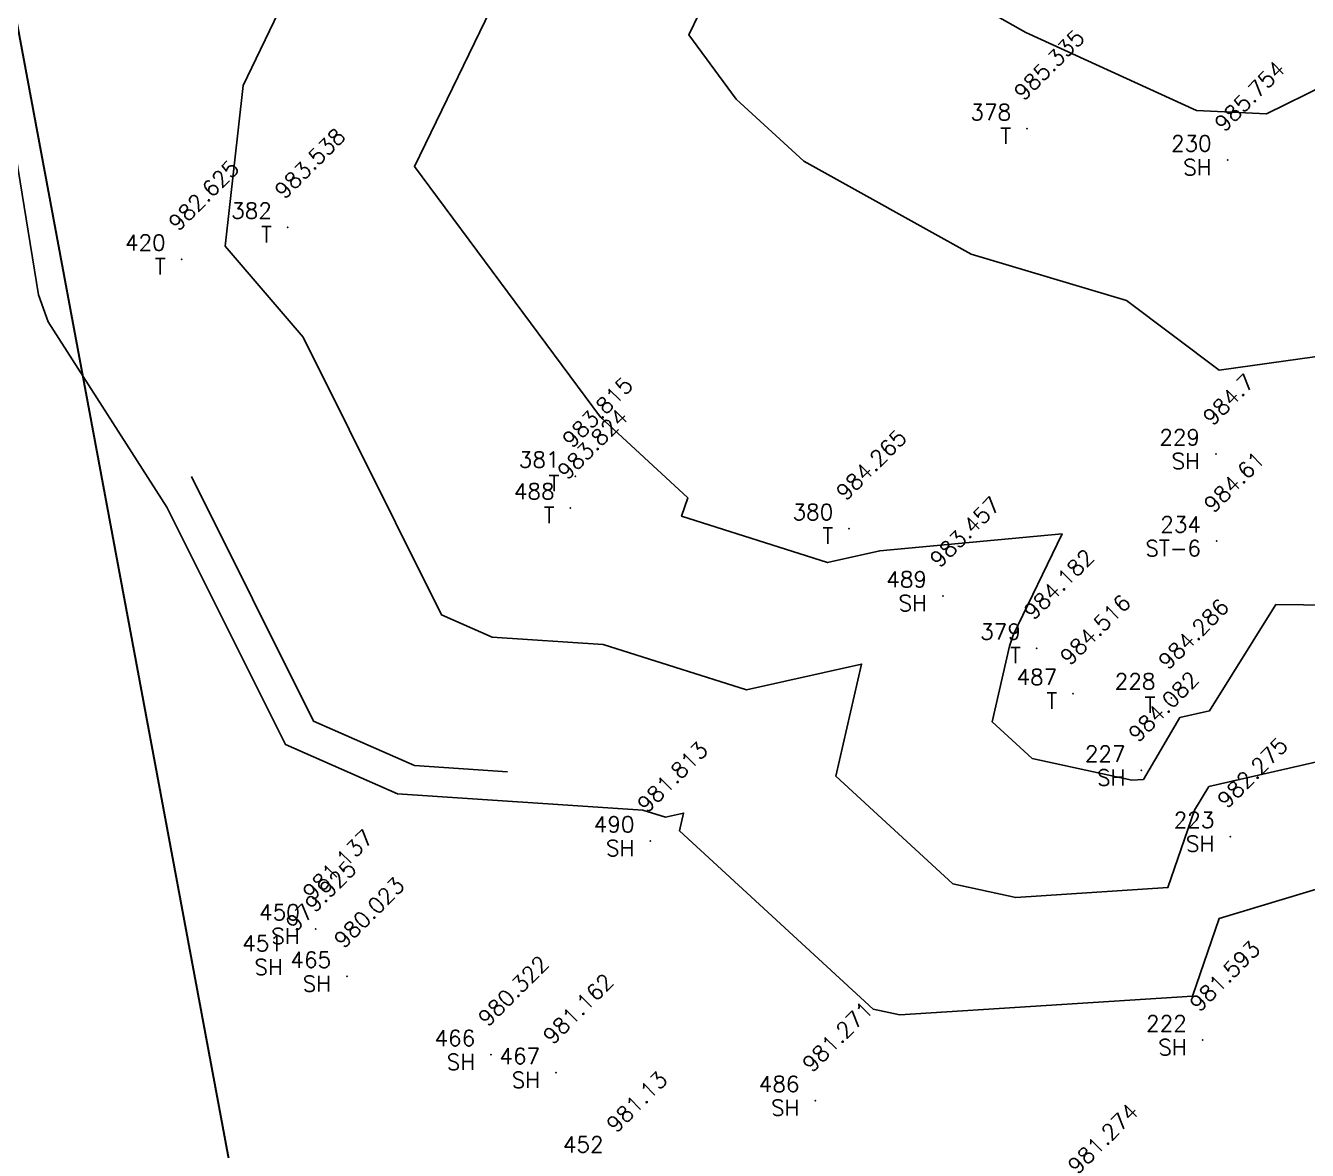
# Model space of a CAD drawing. Header units: metres. Extents: x 319894 to 3389272, y 120 to 6136017.
# Drawn here: x 321044.77 to 321065, y 3067892.01 to 3067909.75 of the extents above; entities that cross this region are included whole.
import ezdxf
from ezdxf.enums import TextEntityAlignment as Align

# ---------------------------------------------------------------- set-up
doc = ezdxf.new("R2010")
doc.units = ezdxf.units.M
doc.header["$MEASUREMENT"] = 0
for name, color, linetype in [('Contour', 254, 'Continuous'), ('Index_Contour', 8, 'Continuous'), ('Points', 7, 'Continuous'), ('Points-ELV', 6, 'Continuous'), ('Points-NUM', 4, 'Continuous'), ('Points-TXT', 3, 'Continuous'), ('SH', 7, 'Continuous'), ('ST-11', 7, 'Continuous'), ('ST-6', 7, 'Continuous'), ('T', 7, 'Continuous')]:
    doc.layers.add(name, color=color, linetype=linetype)
doc.layers.add('wall', color=4, linetype='Continuous', lineweight=30)
doc.styles.add('romans', font='romans.shx')

# ---------------------------------------------------------------- blocks, each defined once
blk = doc.blocks.new('POINTS')
at = {"layer": 'Points'}
blk.add_line((0, 0), (0, 0), dxfattribs=at)
blk.add_point((0, 0), dxfattribs=at)
at = {"layer": 'Points-ELV', "style": 'romans'}
blk.add_attdef('ELEV', text='', height=1, rotation=45, dxfattribs=at).set_placement((0, 0), align=Align.BOTTOM_LEFT)
at = {"layer": 'Points-NUM', "style": 'romans'}
blk.add_attdef('PTNUM', text='', height=1, dxfattribs=at).set_placement((0, 0), align=Align.BOTTOM_RIGHT)
at = {"layer": 'Points-TXT', "style": 'romans'}
blk.add_attdef('DESC', text='', height=1, dxfattribs=at).set_placement((0, 0), align=Align.BOTTOM_RIGHT)
blk = doc.blocks.new('SIT4')
at = {"color": 1}
blk.add_lwpolyline([(320319.405, 3067745.837), (320321.331, 3067741.975), (320322.926, 3067741.276), (320324.392, 3067741.179)], dxfattribs=at)
at = {"layer": 'Contour'}
for points in [[(320329.969, 3067754.317), (320332.576, 3067752.846), (320335.27, 3067751.614), (320336.374, 3067751.561), (320340.141, 3067753.419)], [(320324.213, 3067753.389), (320322.924, 3067750.729), (320325.86, 3067746.771), (320327.24, 3067745.501), (320327.142, 3067745.209), (320329.446, 3067744.48), (320330.271, 3067744.665), (320333.148, 3067744.931), (320332.376, 3067743.334), (320332.32, 3067743.161), (320332.047, 3067741.967), (320332.675, 3067741.389), (320334.249, 3067741.047), (320334.431, 3067741.058), (320335.005, 3067742.032), (320335.476, 3067742.14), (320336.523, 3067743.816), (320340.889, 3067743.765)], [(320320.842, 3067753.294), (320320.219, 3067752.009), (320319.936, 3067749.472), (320321.168, 3067748.037), (320323.354, 3067743.653), (320324.153, 3067743.303), (320325.903, 3067743.187), (320328.167, 3067742.471), (320329.982, 3067742.877), (320329.578, 3067741.107), (320331.421, 3067739.41), (320332.418, 3067739.193), (320334.82, 3067739.349), (320335.24, 3067740.573), (320335.467, 3067740.944), (320337.584, 3067741.427)], [(320316.34, 3067752.693), (320316.988, 3067748.706), (320317.142, 3067748.277), (320319.018, 3067745.354), (320320.887, 3067741.607), (320322.656, 3067740.831), (320326.53, 3067740.574), (320326.887, 3067740.461), (320327.173, 3067740.525), (320327.109, 3067740.246), (320330.167, 3067737.431), (320330.587, 3067737.34), (320335.208, 3067737.639), (320335.627, 3067738.86), (320338.002, 3067739.579)]]:
    blk.add_lwpolyline(points, dxfattribs=at)
at = {"layer": 'Index_Contour'}
blk.add_lwpolyline([(320338.15, 3067747.867), (320335.628, 3067747.513), (320334.167, 3067748.617), (320331.714, 3067749.348), (320329.073, 3067750.811), (320328.005, 3067751.794), (320327.255, 3067752.805), (320327.584, 3067753.484)], dxfattribs=at)
at = {"layer": 'SH', "linetype": 'Continuous'}
ref = blk.add_blockref('POINTS', (320335.76, 3067750.831, 985.754), dxfattribs=at)
ref.add_attrib('PTNUM', '230', dxfattribs={"layer": 'Points-NUM', "height": 0.25, "style": 'romans'}).set_placement((320335.51, 3067750.893, 985.754), align=Align.BOTTOM_RIGHT)
ref.add_attrib('DESC', 'SH', dxfattribs={"layer": 'Points-TXT', "height": 0.25, "style": 'romans'}).set_placement((320335.51, 3067750.518, 985.754), align=Align.BOTTOM_RIGHT)
ref.add_attrib('ELEV', '985.754', dxfattribs={"layer": 'Points-ELV', "height": 0.25, "rotation": 45, "style": 'romans'}).set_placement((320335.76, 3067751.206, 985.754), align=Align.BOTTOM_LEFT)
ref = blk.add_blockref('POINTS', (320335.576, 3067746.194, 984.7), dxfattribs=at)
ref.add_attrib('PTNUM', '229', dxfattribs={"layer": 'Points-NUM', "height": 0.25, "style": 'romans'}).set_placement((320335.326, 3067746.256, 984.7), align=Align.BOTTOM_RIGHT)
ref.add_attrib('DESC', 'SH', dxfattribs={"layer": 'Points-TXT', "height": 0.25, "style": 'romans'}).set_placement((320335.326, 3067745.881, 984.7), align=Align.BOTTOM_RIGHT)
ref.add_attrib('ELEV', '984.7', dxfattribs={"layer": 'Points-ELV', "height": 0.25, "rotation": 45, "style": 'romans'}).set_placement((320335.576, 3067746.569, 984.7), align=Align.BOTTOM_LEFT)
ref = blk.add_blockref('POINTS', (320331.266, 3067743.952, 983.457), dxfattribs=at)
ref.add_attrib('PTNUM', '489', dxfattribs={"layer": 'Points-NUM', "height": 0.25, "style": 'romans'}).set_placement((320331.016, 3067744.014, 983.457), align=Align.BOTTOM_RIGHT)
ref.add_attrib('DESC', 'SH', dxfattribs={"layer": 'Points-TXT', "height": 0.25, "style": 'romans'}).set_placement((320331.016, 3067743.639, 983.457), align=Align.BOTTOM_RIGHT)
ref.add_attrib('ELEV', '983.457', dxfattribs={"layer": 'Points-ELV', "height": 0.25, "rotation": 45, "style": 'romans'}).set_placement((320331.266, 3067744.327, 983.457), align=Align.BOTTOM_LEFT)
ref = blk.add_blockref('POINTS', (320334.4, 3067741.199, 984.082), dxfattribs=at)
ref.add_attrib('PTNUM', '227', dxfattribs={"layer": 'Points-NUM', "height": 0.25, "style": 'romans'}).set_placement((320334.15, 3067741.261, 984.082), align=Align.BOTTOM_RIGHT)
ref.add_attrib('DESC', 'SH', dxfattribs={"layer": 'Points-TXT', "height": 0.25, "style": 'romans'}).set_placement((320334.15, 3067740.886, 984.082), align=Align.BOTTOM_RIGHT)
ref.add_attrib('ELEV', '984.082', dxfattribs={"layer": 'Points-ELV', "height": 0.25, "rotation": 45, "style": 'romans'}).set_placement((320334.4, 3067741.574, 984.082), align=Align.BOTTOM_LEFT)
ref = blk.add_blockref('POINTS', (320326.648, 3067740.086, 981.813), dxfattribs=at)
ref.add_attrib('PTNUM', '490', dxfattribs={"layer": 'Points-NUM', "height": 0.25, "style": 'romans'}).set_placement((320326.398, 3067740.148, 981.813), align=Align.BOTTOM_RIGHT)
ref.add_attrib('DESC', 'SH', dxfattribs={"layer": 'Points-TXT', "height": 0.25, "style": 'romans'}).set_placement((320326.398, 3067739.773, 981.813), align=Align.BOTTOM_RIGHT)
ref.add_attrib('ELEV', '981.813', dxfattribs={"layer": 'Points-ELV', "height": 0.25, "rotation": 45, "style": 'romans'}).set_placement((320326.648, 3067740.461, 981.813), align=Align.BOTTOM_LEFT)
ref = blk.add_blockref('POINTS', (320335.803, 3067740.155, 982.275), dxfattribs=at)
ref.add_attrib('PTNUM', '223', dxfattribs={"layer": 'Points-NUM', "height": 0.25, "style": 'romans'}).set_placement((320335.553, 3067740.217, 982.275), align=Align.BOTTOM_RIGHT)
ref.add_attrib('DESC', 'SH', dxfattribs={"layer": 'Points-TXT', "height": 0.25, "style": 'romans'}).set_placement((320335.553, 3067739.842, 982.275), align=Align.BOTTOM_RIGHT)
ref.add_attrib('ELEV', '982.275', dxfattribs={"layer": 'Points-ELV', "height": 0.25, "rotation": 45, "style": 'romans'}).set_placement((320335.803, 3067740.53, 982.275), align=Align.BOTTOM_LEFT)
ref = blk.add_blockref('POINTS', (320321.365, 3067738.698, 981.137), dxfattribs=at)
ref.add_attrib('PTNUM', '450', dxfattribs={"layer": 'Points-NUM', "height": 0.25, "style": 'romans'}).set_placement((320321.115, 3067738.76, 981.137), align=Align.BOTTOM_RIGHT)
ref.add_attrib('DESC', 'SH', dxfattribs={"layer": 'Points-TXT', "height": 0.25, "style": 'romans'}).set_placement((320321.115, 3067738.385, 981.137), align=Align.BOTTOM_RIGHT)
ref.add_attrib('ELEV', '981.137', dxfattribs={"layer": 'Points-ELV', "height": 0.25, "rotation": 45, "style": 'romans'}).set_placement((320321.365, 3067739.073, 981.137), align=Align.BOTTOM_LEFT)
ref = blk.add_blockref('POINTS', (320321.099, 3067738.209, 979.925), dxfattribs=at)
ref.add_attrib('PTNUM', '451', dxfattribs={"layer": 'Points-NUM', "height": 0.25, "style": 'romans'}).set_placement((320320.849, 3067738.271, 979.925), align=Align.BOTTOM_RIGHT)
ref.add_attrib('DESC', 'SH', dxfattribs={"layer": 'Points-TXT', "height": 0.25, "style": 'romans'}).set_placement((320320.849, 3067737.896, 979.925), align=Align.BOTTOM_RIGHT)
ref.add_attrib('ELEV', '979.925', dxfattribs={"layer": 'Points-ELV', "height": 0.25, "rotation": 45, "style": 'romans'}).set_placement((320321.099, 3067738.584, 979.925), align=Align.BOTTOM_LEFT)
ref = blk.add_blockref('POINTS', (320321.86, 3067737.948, 980.023), dxfattribs=at)
ref.add_attrib('PTNUM', '465', dxfattribs={"layer": 'Points-NUM', "height": 0.25, "style": 'romans'}).set_placement((320321.61, 3067738.01, 980.023), align=Align.BOTTOM_RIGHT)
ref.add_attrib('DESC', 'SH', dxfattribs={"layer": 'Points-TXT', "height": 0.25, "style": 'romans'}).set_placement((320321.61, 3067737.635, 980.023), align=Align.BOTTOM_RIGHT)
ref.add_attrib('ELEV', '980.023', dxfattribs={"layer": 'Points-ELV', "height": 0.25, "rotation": 45, "style": 'romans'}).set_placement((320321.86, 3067738.323, 980.023), align=Align.BOTTOM_LEFT)
ref = blk.add_blockref('POINTS', (320335.367, 3067736.944, 981.593), dxfattribs=at)
ref.add_attrib('PTNUM', '222', dxfattribs={"layer": 'Points-NUM', "height": 0.25, "style": 'romans'}).set_placement((320335.117, 3067737.006, 981.593), align=Align.BOTTOM_RIGHT)
ref.add_attrib('DESC', 'SH', dxfattribs={"layer": 'Points-TXT', "height": 0.25, "style": 'romans'}).set_placement((320335.117, 3067736.631, 981.593), align=Align.BOTTOM_RIGHT)
ref.add_attrib('ELEV', '981.593', dxfattribs={"layer": 'Points-ELV', "height": 0.25, "rotation": 45, "style": 'romans'}).set_placement((320335.367, 3067737.319, 981.593), align=Align.BOTTOM_LEFT)
ref = blk.add_blockref('POINTS', (320324.135, 3067736.712, 980.322), dxfattribs=at)
ref.add_attrib('PTNUM', '466', dxfattribs={"layer": 'Points-NUM', "height": 0.25, "style": 'romans'}).set_placement((320323.885, 3067736.774, 980.322), align=Align.BOTTOM_RIGHT)
ref.add_attrib('DESC', 'SH', dxfattribs={"layer": 'Points-TXT', "height": 0.25, "style": 'romans'}).set_placement((320323.885, 3067736.399, 980.322), align=Align.BOTTOM_RIGHT)
ref.add_attrib('ELEV', '980.322', dxfattribs={"layer": 'Points-ELV', "height": 0.25, "rotation": 45, "style": 'romans'}).set_placement((320324.135, 3067737.087, 980.322), align=Align.BOTTOM_LEFT)
ref = blk.add_blockref('POINTS', (320325.159, 3067736.429, 981.162), dxfattribs=at)
ref.add_attrib('PTNUM', '467', dxfattribs={"layer": 'Points-NUM', "height": 0.25, "style": 'romans'}).set_placement((320324.909, 3067736.491, 981.162), align=Align.BOTTOM_RIGHT)
ref.add_attrib('DESC', 'SH', dxfattribs={"layer": 'Points-TXT', "height": 0.25, "style": 'romans'}).set_placement((320324.909, 3067736.116, 981.162), align=Align.BOTTOM_RIGHT)
ref.add_attrib('ELEV', '981.162', dxfattribs={"layer": 'Points-ELV', "height": 0.25, "rotation": 45, "style": 'romans'}).set_placement((320325.159, 3067736.804, 981.162), align=Align.BOTTOM_LEFT)
ref = blk.add_blockref('POINTS', (320329.253, 3067735.989, 981.271), dxfattribs=at)
ref.add_attrib('PTNUM', '486', dxfattribs={"layer": 'Points-NUM', "height": 0.25, "style": 'romans'}).set_placement((320329.003, 3067736.051, 981.271), align=Align.BOTTOM_RIGHT)
ref.add_attrib('DESC', 'SH', dxfattribs={"layer": 'Points-TXT', "height": 0.25, "style": 'romans'}).set_placement((320329.003, 3067735.676, 981.271), align=Align.BOTTOM_RIGHT)
ref.add_attrib('ELEV', '981.271', dxfattribs={"layer": 'Points-ELV', "height": 0.25, "rotation": 45, "style": 'romans'}).set_placement((320329.253, 3067736.364, 981.271), align=Align.BOTTOM_LEFT)
ref = blk.add_blockref('POINTS', (320333.443, 3067734.38, 981.274), dxfattribs=at)
ref.add_attrib('PTNUM', '491', dxfattribs={"layer": 'Points-NUM', "height": 0.25, "style": 'romans'}).set_placement((320333.193, 3067734.442, 981.274), align=Align.BOTTOM_RIGHT)
ref.add_attrib('DESC', 'SH', dxfattribs={"layer": 'Points-TXT', "height": 0.25, "style": 'romans'}).set_placement((320333.193, 3067734.067, 981.274), align=Align.BOTTOM_RIGHT)
ref.add_attrib('ELEV', '981.274', dxfattribs={"layer": 'Points-ELV', "height": 0.25, "rotation": 45, "style": 'romans'}).set_placement((320333.443, 3067734.755, 981.274), align=Align.BOTTOM_LEFT)
at = {"layer": 'ST-11', "linetype": 'Continuous'}
ref = blk.add_blockref('POINTS', (320326.161, 3067735.035, 981.13), dxfattribs=at)
ref.add_attrib('PTNUM', '452', dxfattribs={"layer": 'Points-NUM', "height": 0.25, "style": 'romans'}).set_placement((320325.911, 3067735.097, 981.13), align=Align.BOTTOM_RIGHT)
ref.add_attrib('DESC', 'ST-11', dxfattribs={"layer": 'Points-TXT', "height": 0.25, "style": 'romans'}).set_placement((320325.911, 3067734.722, 981.13), align=Align.BOTTOM_RIGHT)
ref.add_attrib('ELEV', '981.13', dxfattribs={"layer": 'Points-ELV', "height": 0.25, "rotation": 45, "style": 'romans'}).set_placement((320326.161, 3067735.41, 981.13), align=Align.BOTTOM_LEFT)
at = {"layer": 'ST-6', "linetype": 'Continuous'}
ref = blk.add_blockref('POINTS', (320335.591, 3067744.818, 984.61), dxfattribs=at)
ref.add_attrib('PTNUM', '234', dxfattribs={"layer": 'Points-NUM', "height": 0.25, "style": 'romans'}).set_placement((320335.341, 3067744.88, 984.61), align=Align.BOTTOM_RIGHT)
ref.add_attrib('DESC', 'ST-6', dxfattribs={"layer": 'Points-TXT', "height": 0.25, "style": 'romans'}).set_placement((320335.341, 3067744.505, 984.61), align=Align.BOTTOM_RIGHT)
ref.add_attrib('ELEV', '984.61', dxfattribs={"layer": 'Points-ELV', "height": 0.25, "rotation": 45, "style": 'romans'}).set_placement((320335.591, 3067745.193, 984.61), align=Align.BOTTOM_LEFT)
at = {"layer": 'T', "linetype": 'Continuous'}
ref = blk.add_blockref('POINTS', (320332.594, 3067751.324, 985.335), dxfattribs=at)
ref.add_attrib('PTNUM', '378', dxfattribs={"layer": 'Points-NUM', "height": 0.25, "style": 'romans'}).set_placement((320332.344, 3067751.386, 985.335), align=Align.BOTTOM_RIGHT)
ref.add_attrib('DESC', 'T', dxfattribs={"layer": 'Points-TXT', "height": 0.25, "style": 'romans'}).set_placement((320332.344, 3067751.011, 985.335), align=Align.BOTTOM_RIGHT)
ref.add_attrib('ELEV', '985.335', dxfattribs={"layer": 'Points-ELV', "height": 0.25, "rotation": 45, "style": 'romans'}).set_placement((320332.594, 3067751.699, 985.335), align=Align.BOTTOM_LEFT)
ref = blk.add_blockref('POINTS', (320320.924, 3067749.77, 983.538), dxfattribs=at)
ref.add_attrib('PTNUM', '382', dxfattribs={"layer": 'Points-NUM', "height": 0.25, "style": 'romans'}).set_placement((320320.674, 3067749.832, 983.538), align=Align.BOTTOM_RIGHT)
ref.add_attrib('DESC', 'T', dxfattribs={"layer": 'Points-TXT', "height": 0.25, "style": 'romans'}).set_placement((320320.674, 3067749.457, 983.538), align=Align.BOTTOM_RIGHT)
ref.add_attrib('ELEV', '983.538', dxfattribs={"layer": 'Points-ELV', "height": 0.25, "rotation": 45, "style": 'romans'}).set_placement((320320.924, 3067750.145, 983.538), align=Align.BOTTOM_LEFT)
ref = blk.add_blockref('POINTS', (320319.248, 3067749.265, 982.625), dxfattribs=at)
ref.add_attrib('PTNUM', '420', dxfattribs={"layer": 'Points-NUM', "height": 0.25, "style": 'romans'}).set_placement((320318.998, 3067749.327, 982.625), align=Align.BOTTOM_RIGHT)
ref.add_attrib('DESC', 'T', dxfattribs={"layer": 'Points-TXT', "height": 0.25, "style": 'romans'}).set_placement((320318.998, 3067748.952, 982.625), align=Align.BOTTOM_RIGHT)
ref.add_attrib('ELEV', '982.625', dxfattribs={"layer": 'Points-ELV', "height": 0.25, "rotation": 45, "style": 'romans'}).set_placement((320319.248, 3067749.64, 982.625), align=Align.BOTTOM_LEFT)
ref = blk.add_blockref('POINTS', (320325.464, 3067745.842, 983.815), dxfattribs=at)
ref.add_attrib('PTNUM', '381', dxfattribs={"layer": 'Points-NUM', "height": 0.25, "style": 'romans'}).set_placement((320325.214, 3067745.904, 983.815), align=Align.BOTTOM_RIGHT)
ref.add_attrib('DESC', 'T', dxfattribs={"layer": 'Points-TXT', "height": 0.25, "style": 'romans'}).set_placement((320325.214, 3067745.529, 983.815), align=Align.BOTTOM_RIGHT)
ref.add_attrib('ELEV', '983.815', dxfattribs={"layer": 'Points-ELV', "height": 0.25, "rotation": 45, "style": 'romans'}).set_placement((320325.464, 3067746.217, 983.815), align=Align.BOTTOM_LEFT)
ref = blk.add_blockref('POINTS', (320325.387, 3067745.34, 983.824), dxfattribs=at)
ref.add_attrib('PTNUM', '488', dxfattribs={"layer": 'Points-NUM', "height": 0.25, "style": 'romans'}).set_placement((320325.137, 3067745.402, 983.824), align=Align.BOTTOM_RIGHT)
ref.add_attrib('DESC', 'T', dxfattribs={"layer": 'Points-TXT', "height": 0.25, "style": 'romans'}).set_placement((320325.137, 3067745.027, 983.824), align=Align.BOTTOM_RIGHT)
ref.add_attrib('ELEV', '983.824', dxfattribs={"layer": 'Points-ELV', "height": 0.25, "rotation": 45, "style": 'romans'}).set_placement((320325.387, 3067745.715, 983.824), align=Align.BOTTOM_LEFT)
ref = blk.add_blockref('POINTS', (320329.786, 3067745.013, 984.265), dxfattribs=at)
ref.add_attrib('PTNUM', '380', dxfattribs={"layer": 'Points-NUM', "height": 0.25, "style": 'romans'}).set_placement((320329.536, 3067745.075, 984.265), align=Align.BOTTOM_RIGHT)
ref.add_attrib('DESC', 'T', dxfattribs={"layer": 'Points-TXT', "height": 0.25, "style": 'romans'}).set_placement((320329.536, 3067744.7, 984.265), align=Align.BOTTOM_RIGHT)
ref.add_attrib('ELEV', '984.265', dxfattribs={"layer": 'Points-ELV', "height": 0.25, "rotation": 45, "style": 'romans'}).set_placement((320329.786, 3067745.388, 984.265), align=Align.BOTTOM_LEFT)
ref = blk.add_blockref('POINTS', (320332.748, 3067743.127, 984.182), dxfattribs=at)
ref.add_attrib('PTNUM', '379', dxfattribs={"layer": 'Points-NUM', "height": 0.25, "style": 'romans'}).set_placement((320332.498, 3067743.189, 984.182), align=Align.BOTTOM_RIGHT)
ref.add_attrib('DESC', 'T', dxfattribs={"layer": 'Points-TXT', "height": 0.25, "style": 'romans'}).set_placement((320332.498, 3067742.814, 984.182), align=Align.BOTTOM_RIGHT)
ref.add_attrib('ELEV', '984.182', dxfattribs={"layer": 'Points-ELV', "height": 0.25, "rotation": 45, "style": 'romans'}).set_placement((320332.748, 3067743.502, 984.182), align=Align.BOTTOM_LEFT)
ref = blk.add_blockref('POINTS', (320333.322, 3067742.411, 984.516), dxfattribs=at)
ref.add_attrib('PTNUM', '487', dxfattribs={"layer": 'Points-NUM', "height": 0.25, "style": 'romans'}).set_placement((320333.072, 3067742.473, 984.516), align=Align.BOTTOM_RIGHT)
ref.add_attrib('DESC', 'T', dxfattribs={"layer": 'Points-TXT', "height": 0.25, "style": 'romans'}).set_placement((320333.072, 3067742.098, 984.516), align=Align.BOTTOM_RIGHT)
ref.add_attrib('ELEV', '984.516', dxfattribs={"layer": 'Points-ELV', "height": 0.25, "rotation": 45, "style": 'romans'}).set_placement((320333.322, 3067742.786, 984.516), align=Align.BOTTOM_LEFT)
ref = blk.add_blockref('POINTS', (320334.873, 3067742.344, 984.286), dxfattribs=at)
ref.add_attrib('PTNUM', '228', dxfattribs={"layer": 'Points-NUM', "height": 0.25, "style": 'romans'}).set_placement((320334.623, 3067742.406, 984.286), align=Align.BOTTOM_RIGHT)
ref.add_attrib('DESC', 'T', dxfattribs={"layer": 'Points-TXT', "height": 0.25, "style": 'romans'}).set_placement((320334.623, 3067742.031, 984.286), align=Align.BOTTOM_RIGHT)
ref.add_attrib('ELEV', '984.286', dxfattribs={"layer": 'Points-ELV', "height": 0.25, "rotation": 45, "style": 'romans'}).set_placement((320334.873, 3067742.719, 984.286), align=Align.BOTTOM_LEFT)

msp = doc.modelspace()

# ---------------------------------------------------------------- linework, layer by layer
at = {"layer": 'wall'}
msp.add_line((321048.762, 3067887.644), (321043.171, 3067917.627), dxfattribs=at)

# ---------------------------------------------------------------- block references
at = {"color": 251, "true_color": 0x636466}
msp.add_blockref('SIT4', (727.98, 156.802), dxfattribs=at)

doc.saveas('drawing.dxf')
